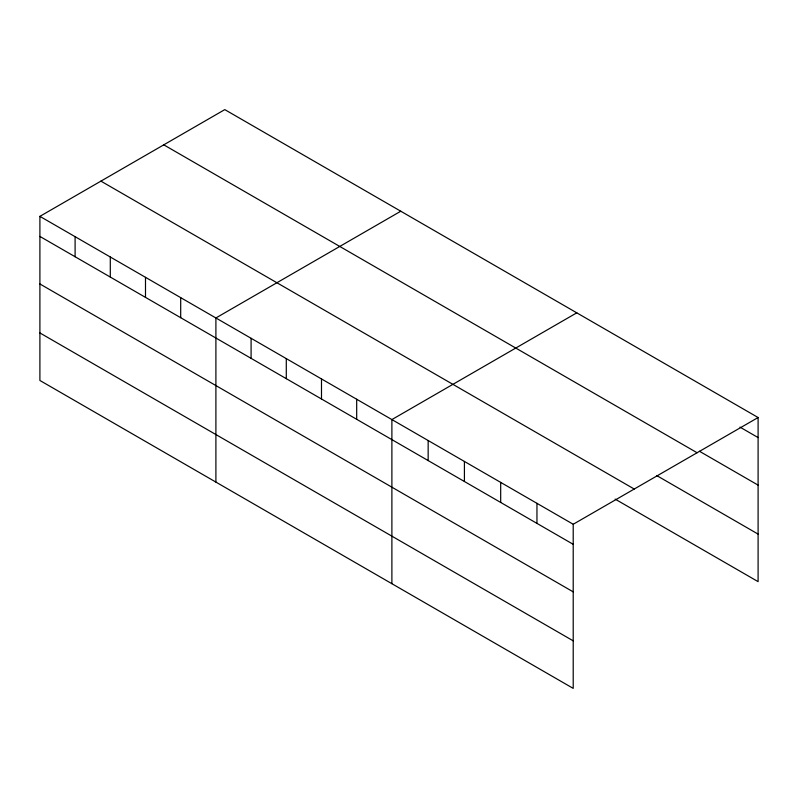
<?xml version="1.0" encoding="UTF-8"?>
<svg xmlns="http://www.w3.org/2000/svg" width="798" height="798" viewBox="0 0 798 798"><rect width="100%" height="100%" fill="white"/><g stroke="black" fill="none" stroke-linecap="round" stroke-linejoin="round"><path stroke-width="1.2" d="M39.9 216.358L573.213 524.266L573.213 688.385L39.9 380.476L39.9 216.358L224.787 109.615L758.1 417.524L758.1 581.642L615.168 499.129M400.776 211.221L215.899 317.963L215.899 482.092M576.774 312.836L391.888 419.578L391.888 583.697M573.213 524.266L758.1 417.524M739.965 427.11L758.1 437.583M699.437 451.249L758.1 485.124M163.77 144.837L697.093 452.745M656.774 475.598L758.1 534.101M100.907 181.126L634.23 489.034M39.9 236.417L573.213 544.316M39.9 283.958L573.213 591.867M39.9 332.936L573.213 640.844M536.954 503.329L536.954 523.378M500.685 482.391L500.685 502.441M464.416 461.453L464.416 481.503M428.157 440.516L428.157 460.566M356.686 399.249L356.686 419.309M321.494 378.93L321.494 398.99M286.292 358.611L286.292 378.671M251.091 338.282L251.091 358.342M180.697 297.644L180.697 317.704M145.495 277.325L145.495 297.375M110.294 256.996L110.294 277.056M75.102 236.677L75.102 256.737"/></g></svg>
